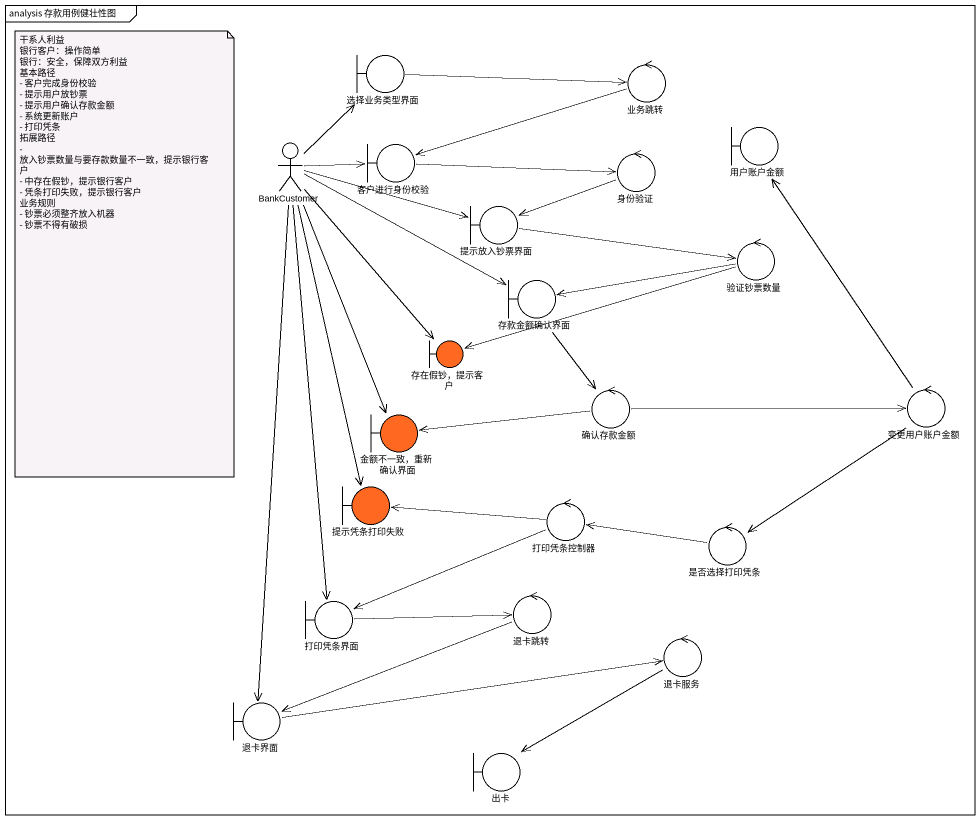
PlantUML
@startuml
mainframe analysis 存款用例健壮性图
boundary 选择业务类型界面
control 业务跳转
actor BankCustomer
boundary 客户进行身份校验
control 身份验证
boundary 用户账户金额
boundary 提示放入钞票界面
control 验证钞票数量
boundary 存款金额确认界面
boundary "存在假钞，提示客户" as 存在假钞_提示客户 #FF6820
control 变更用户账户金额
boundary "金额不一致，重新确认界面" as 金额不一致_重新确认界面 #FF6820
control 确认存款金额
boundary 提示凭条打印失败 #FF6820
control 打印凭条控制器
control 是否选择打印凭条
boundary 打印凭条界面
control 退卡跳转
control 退卡服务
boundary 退卡界面
boundary 出卡
选择业务类型界面 -right-> 业务跳转
业务跳转 -left-> 客户进行身份校验
BankCustomer -up-> 选择业务类型界面
BankCustomer -right-> 客户进行身份校验
BankCustomer -right-> 提示放入钞票界面
BankCustomer -right-> 存款金额确认界面
BankCustomer --> 存在假钞_提示客户
BankCustomer --> 金额不一致_重新确认界面
BankCustomer --> 提示凭条打印失败
BankCustomer --> 打印凭条界面
BankCustomer --> 退卡界面
客户进行身份校验 -right-> 身份验证
身份验证 -left-> 提示放入钞票界面
提示放入钞票界面 -right-> 验证钞票数量
验证钞票数量 -left-> 存款金额确认界面
验证钞票数量 -left-> 存在假钞_提示客户
存款金额确认界面 --> 确认存款金额
变更用户账户金额 -up-> 用户账户金额
变更用户账户金额 --> 是否选择打印凭条
确认存款金额 -right-> 变更用户账户金额
确认存款金额 -left-> 金额不一致_重新确认界面
打印凭条控制器 -left-> 提示凭条打印失败
打印凭条控制器 -left-> 打印凭条界面
是否选择打印凭条 -left-> 打印凭条控制器
打印凭条界面 -right-> 退卡跳转
退卡跳转 -left-> 退卡界面
退卡服务 --> 出卡
退卡界面 -right-> 退卡服务
note as N1
  干系人利益
  银行客户：操作简单
  银行：安全，保障双方利益
  基本路径
  - 客户完成身份校验
  - 提示用户放钞票
  - 提示用户确认存款金额
  - 系统更新账户
  - 打印凭条
  拓展路径
  - 放入钞票数量与要存款数量不一致，提示银行客户
  - 中存在假钞，提示银行客户
  - 凭条打印失败，提示银行客户
  业务规则
  - 钞票必须整齐放入机器
  - 钞票不得有破损
end note
@enduml
